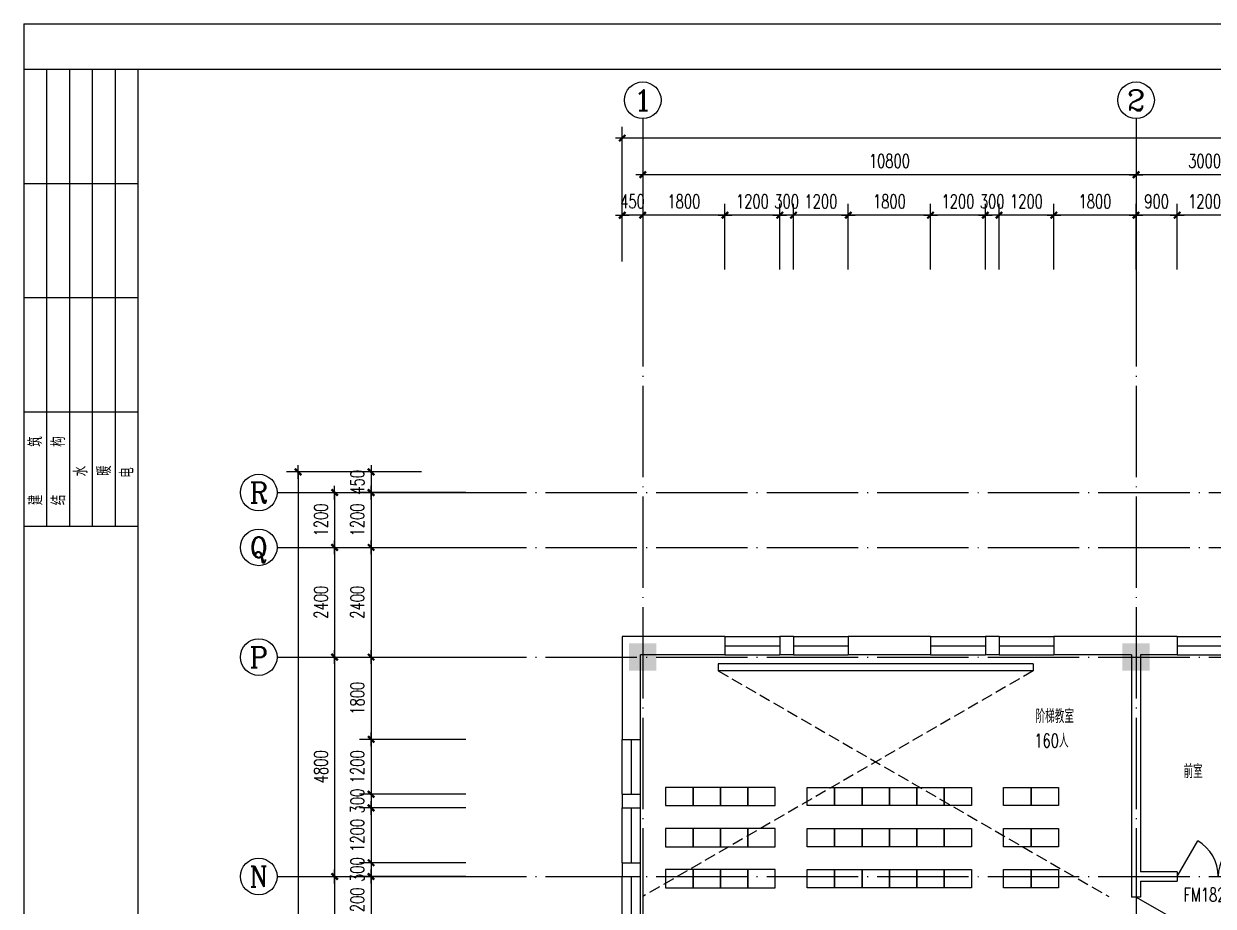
# Model space of a CAD drawing. Extents: x 165127 to 1058185, y 60808 to 144908.
# Drawn here: x 520972 to 547012, y 125603 to 144908 of the extents above; entities that cross this region are included whole.
import ezdxf
from ezdxf.enums import TextEntityAlignment as Align

# ---------------------------------------------------------------- set-up
doc = ezdxf.new("R2010")
doc.units = 0
doc.header["$LTSCALE"] = 1000
doc.linetypes.add('DASH', pattern=[0.35, 0.25, -0.1])
doc.linetypes.add('DOTE', pattern=[2.42, 2, -0.2, 0.02, -0.2])
doc.layers.get('0').update_dxf_attribs({"linetype": 'CONTINUOUS'})
doc.layers.get('DEFPOINTS').update_dxf_attribs({"linetype": 'CONTINUOUS'})
for name, color, linetype in [('AXIS', 3, 'CONTINUOUS'), ('AXIS_TEXT', 7, 'CONTINUOUS'), ('COLUMN', 7, 'CONTINUOUS'), ('DOTE', 1, 'DOTE'), ('F', 252, 'CONTINUOUS'), ('LVTRY', 6, 'CONTINUOUS'), ('PUB_DIM', 3, 'CONTINUOUS'), ('PUB_TEXT', 7, 'CONTINUOUS'), ('STAIR', 3, 'CONTINUOUS'), ('WALL', 255, 'CONTINUOUS'), ('WINDOW', 2, 'CONTINUOUS'), ('WINDOW_TEXT', 7, 'CONTINUOUS')]:
    doc.layers.add(name, color=color, linetype=linetype)
doc.styles.add('_HZTXT', font='romans.shx', dxfattribs={"width": 0.7, "bigfont": 'z.shx'})
doc.styles.add('COMPLEX', font='COMPLEX')
doc.styles.add('DIM_FONT', font='SIMPLEX.shx', dxfattribs={"width": 0.7})
doc.styles.add('SIMPLEX', font='SIMPLEX.SHX')
doc.styles.add('Z', font='romans', dxfattribs={"width": 0.8, "bigfont": 'z'})
doc.dimstyles.new('AXIS', dxfattribs={"dimtxt": 300, "dimasz": 1, "dimexe": 250, "dimexo": 300, "dimgap": 150, "dimtad": 1, "dimdec": 0, "dimdsep": 46, "dimtxsty": 'DIM_FONT', "dimblk": '_DIMX', "dimcen": 2.5, "dimse1": 1, "dimse2": 1, "dimclrt": 7, "dimadec": 0, "dimazin": 0, "dimtfac": 1, "dimtdec": 0, "dimtix": 1, "dimtmove": 2, "dimatfit": 3, "dimldrblk": '_DIMX', "dimfxl": 1, "dimarcsym": 0})
doc.dimstyles.new('DIMA', dxfattribs={"dimtxt": 300, "dimasz": 1, "dimexe": 250, "dimexo": 300, "dimgap": 150, "dimtad": 1, "dimdec": 0, "dimdsep": 46, "dimtxsty": 'DIM_FONT', "dimblk": '_DIMX', "dimcen": 2.5, "dimse1": 1, "dimclrt": 7, "dimadec": 0, "dimazin": 0, "dimtfac": 1, "dimtdec": 0, "dimtix": 1, "dimtmove": 2, "dimatfit": 3, "dimldrblk": '_DIMX', "dimfxl": 1, "dimarcsym": 0})
doc.dimstyles.new('DIMB', dxfattribs={"dimtxt": 300, "dimasz": 1, "dimexe": 250, "dimexo": 300, "dimgap": 150, "dimtad": 1, "dimdec": 0, "dimdsep": 46, "dimtxsty": 'DIM_FONT', "dimblk": '_DIMX', "dimcen": 2.5, "dimse2": 1, "dimclrt": 7, "dimadec": 0, "dimazin": 0, "dimtfac": 1, "dimtdec": 0, "dimtix": 1, "dimtmove": 2, "dimatfit": 3, "dimldrblk": '_DIMX', "dimfxl": 1, "dimarcsym": 0})
doc.dimstyles.new('DIMN', dxfattribs={"dimtxt": 300, "dimasz": 1, "dimexe": 250, "dimexo": 300, "dimgap": 150, "dimtad": 1, "dimdec": 0, "dimdsep": 46, "dimtxsty": 'DIM_FONT', "dimblk": '_DIMX', "dimcen": 2.5, "dimclrt": 7, "dimadec": 0, "dimazin": 0, "dimtfac": 1, "dimtdec": 0, "dimtix": 1, "dimtmove": 2, "dimatfit": 3, "dimldrblk": '_DIMX', "dimfxl": 1, "dimarcsym": 0})

# ---------------------------------------------------------------- blocks, each defined once
blk = doc.blocks.new('A$C407C5CBC')
at = {"layer": 'F'}
blk.add_lwpolyline([(0, 600), (400, 600), (400, 0), (0, 0)], close=True, dxfattribs=at)
blk = doc.blocks.new('_DBLK1')
for p, q in [((-0.5, 0), (-0.25, -0.433)), ((0.5, 0), (0.25, -0.433))]:
    blk.add_line(p, q)
for centre, start, end in [((-0.5, 0), 300, 0), ((0.5, 0), 180, 240)]:
    blk.add_arc(centre, 0.5, start, end)
at = {"layer": 'WINDOW_TEXT', "style": 'SIMPLEX', "flags": 9}
blk.add_attdef('A', text='', height=1, dxfattribs=at).set_placement((0, 1.5), align=Align.MIDDLE)
blk = doc.blocks.new('_FZH')
blk.add_solid([(-0.5, -0.5), (0.5, -0.5), (-0.5, 0.5), (0.5, 0.5)])
blk = doc.blocks.new('A$C34131D43')
at = {"color": 243}
for p, q in [((0, 84100), (0, 0)), ((0, 84100), (160900, 84100)), ((2500, 83102), (0, 83102)), ((500, 83102), (500, 73102)), ((1000, 83102), (1000, 73102)), ((1500, 83102), (1500, 73102)), ((2000, 83102), (2000, 73102)), ((2500, 80602), (0, 80602)), ((2500, 78102), (0, 78102)), ((2500, 75602), (0, 75602)), ((2500, 73102), (0, 73102))]:
    blk.add_line(p, q, dxfattribs=at)
at = {"color": 244}
for p, q in [((2500, 83100), (2500, 950)), ((159900, 83100), (2500, 83100))]:
    blk.add_line(p, q, dxfattribs=at)
at = {"color": 242, "style": 'Z', "width": 0.8}
for s, p in [('筑', (405, 74847)), ('构', (905, 74847)), ('水', (1397, 74200)), ('暖', (1909, 74211)), ('电', (2406, 74168)), ('建', (411, 73569)), ('结', (911, 73569))]:
    blk.add_text(s, height=300, rotation=90, dxfattribs=at).set_placement(p)
blk = doc.blocks.new('_AXISO')
blk.add_circle((0, 0), 0.5)
at = {"layer": 'AXIS_TEXT', "style": 'COMPLEX', "width": 1.041667}
blk.add_attdef('A', text='', height=0.56, dxfattribs=at).set_placement((-0.25, -0.28), (0.25, -0.28), align=Align.FIT)
blk = doc.blocks.new('_DIMX')
blk.add_line((-150, 0), (150, 0))
at = {"const_width": 50}
blk.add_lwpolyline([(-70, -70), (70, 70)], dxfattribs=at)
blk = doc.blocks.new('*D619')
at = {"color": 0, "linetype": 'ByBlock'}
blk.add_line((634728, 196199), (631730, 196199), dxfattribs=at)
at = {"layer": 'DEFPOINTS', "color": 0, "linetype": 'ByBlock'}
for p in [(631729, 196199), (631729, 193999), (634729, 193999)]:
    blk.add_point(p, dxfattribs=at)
at = {"color": 0, "linetype": 'ByBlock', "rotation": 180}
blk.add_blockref('_DIMX', (631729, 196199), dxfattribs=at)
at = {"color": 0, "linetype": 'ByBlock'}
blk.add_blockref('_DIMX', (634729, 196199), dxfattribs=at)
at = {"color": 7, "linetype": 'ByBlock', "insert": (633229, 196499), "char_height": 300, "attachment_point": 5, "style": 'DIM_FONT'}
blk.add_mtext('3000', dxfattribs=at)
blk = doc.blocks.new('*D620')
at = {"color": 0, "linetype": 'ByBlock'}
blk.add_line((631728, 196199), (620930, 196199), dxfattribs=at)
at = {"layer": 'DEFPOINTS', "color": 0, "linetype": 'ByBlock'}
for p in [(620929, 196199), (620929, 193999), (631729, 193999)]:
    blk.add_point(p, dxfattribs=at)
at = {"color": 0, "linetype": 'ByBlock', "rotation": 180}
blk.add_blockref('_DIMX', (620929, 196199), dxfattribs=at)
at = {"color": 0, "linetype": 'ByBlock'}
blk.add_blockref('_DIMX', (631729, 196199), dxfattribs=at)
at = {"color": 7, "linetype": 'ByBlock', "insert": (626329, 196499), "char_height": 300, "attachment_point": 5, "style": 'DIM_FONT'}
blk.add_mtext('10800', dxfattribs=at)
blk = doc.blocks.new('*D621')
at = {"color": 0, "linetype": 'ByBlock'}
for p, q in [((620479, 194299), (620479, 197249)), ((746779, 194299), (746779, 197249)), ((746778, 196999), (620480, 196999))]:
    blk.add_line(p, q, dxfattribs=at)
at = {"layer": 'DEFPOINTS', "color": 0, "linetype": 'ByBlock'}
for p in [(620479, 196999), (620479, 193999), (746779, 193999)]:
    blk.add_point(p, dxfattribs=at)
at = {"color": 0, "linetype": 'ByBlock', "rotation": 180}
blk.add_blockref('_DIMX', (620479, 196999), dxfattribs=at)
at = {"color": 0, "linetype": 'ByBlock'}
blk.add_blockref('_DIMX', (746779, 196999), dxfattribs=at)
at = {"color": 7, "linetype": 'ByBlock', "insert": (683629, 197299), "char_height": 300, "attachment_point": 5, "style": 'DIM_FONT'}
blk.add_mtext('126300', dxfattribs=at)
blk = doc.blocks.new('*D634')
at = {"color": 0, "linetype": 'ByBlock'}
blk.add_line((614182, 189244), (614182, 188046), dxfattribs=at)
at = {"layer": 'DEFPOINTS', "color": 0, "linetype": 'ByBlock'}
for p in [(616382, 189245), (614182, 188045), (616382, 188045)]:
    blk.add_point(p, dxfattribs=at)
at = {"color": 0, "linetype": 'ByBlock'}
for p, rotation in [((614182, 189245), 90), ((614182, 188045), 270)]:
    blk.add_blockref('_DIMX', p, dxfattribs=dict(at, rotation=rotation))
at = {"color": 7, "linetype": 'ByBlock', "insert": (613882, 188645), "char_height": 300, "attachment_point": 5, "rotation": 90, "style": 'DIM_FONT'}
blk.add_mtext('1200', dxfattribs=at)
blk = doc.blocks.new('*D635')
at = {"color": 0, "linetype": 'ByBlock'}
blk.add_line((614182, 188044), (614182, 185646), dxfattribs=at)
at = {"layer": 'DEFPOINTS', "color": 0, "linetype": 'ByBlock'}
for p in [(616382, 188045), (614182, 185645), (616382, 185645)]:
    blk.add_point(p, dxfattribs=at)
at = {"color": 0, "linetype": 'ByBlock'}
for p, rotation in [((614182, 188045), 90), ((614182, 185645), 270)]:
    blk.add_blockref('_DIMX', p, dxfattribs=dict(at, rotation=rotation))
at = {"color": 7, "linetype": 'ByBlock', "insert": (613882, 186845), "char_height": 300, "attachment_point": 5, "rotation": 90, "style": 'DIM_FONT'}
blk.add_mtext('2400', dxfattribs=at)
blk = doc.blocks.new('*D636')
at = {"color": 0, "linetype": 'ByBlock'}
blk.add_line((614182, 185644), (614182, 180846), dxfattribs=at)
at = {"layer": 'DEFPOINTS', "color": 0, "linetype": 'ByBlock'}
for p in [(616382, 185645), (614182, 180845), (616382, 180845)]:
    blk.add_point(p, dxfattribs=at)
at = {"color": 0, "linetype": 'ByBlock'}
for p, rotation in [((614182, 185645), 90), ((614182, 180845), 270)]:
    blk.add_blockref('_DIMX', p, dxfattribs=dict(at, rotation=rotation))
at = {"color": 7, "linetype": 'ByBlock', "insert": (613882, 183245), "char_height": 300, "attachment_point": 5, "rotation": 90, "style": 'DIM_FONT'}
blk.add_mtext('4800', dxfattribs=at)
blk = doc.blocks.new('*D637')
at = {"color": 0, "linetype": 'ByBlock'}
blk.add_line((614182, 180844), (614182, 177846), dxfattribs=at)
at = {"layer": 'DEFPOINTS', "color": 0, "linetype": 'ByBlock'}
for p in [(616382, 180845), (614182, 177845), (616382, 177845)]:
    blk.add_point(p, dxfattribs=at)
at = {"color": 0, "linetype": 'ByBlock'}
for p, rotation in [((614182, 180845), 90), ((614182, 177845), 270)]:
    blk.add_blockref('_DIMX', p, dxfattribs=dict(at, rotation=rotation))
at = {"color": 7, "linetype": 'ByBlock', "insert": (613882, 179345), "char_height": 300, "attachment_point": 5, "rotation": 90, "style": 'DIM_FONT'}
blk.add_mtext('3000', dxfattribs=at)
blk = doc.blocks.new('*D649')
at = {"color": 0, "linetype": 'ByBlock'}
for p, q in [((616082, 189695), (613132, 189695)), ((613382, 189694), (613382, 132996)), ((616082, 132995), (613132, 132995))]:
    blk.add_line(p, q, dxfattribs=at)
at = {"layer": 'DEFPOINTS', "color": 0, "linetype": 'ByBlock'}
for p in [(616382, 189695), (613382, 132995), (616382, 132995)]:
    blk.add_point(p, dxfattribs=at)
at = {"color": 0, "linetype": 'ByBlock'}
for p, rotation in [((613382, 189695), 90), ((613382, 132995), 270)]:
    blk.add_blockref('_DIMX', p, dxfattribs=dict(at, rotation=rotation))
at = {"color": 7, "linetype": 'ByBlock', "insert": (613082, 161345), "char_height": 300, "attachment_point": 5, "rotation": 90, "style": 'DIM_FONT'}
blk.add_mtext('56700', dxfattribs=at)
blk = doc.blocks.new('_WBLK')
for p, q in [((-0.5, 0.5), (0.5, 0.5)), ((-0.5, 0), (0.5, 0)), ((-0.5, -0.5), (0.5, -0.5))]:
    blk.add_line(p, q)
at = {"layer": 'WINDOW_TEXT', "style": 'SIMPLEX', "flags": 9}
blk.add_attdef('A', text='', height=1, dxfattribs=at).set_placement((0, 1.5), align=Align.MIDDLE)
blk = doc.blocks.new('*D650')
at = {"color": 0, "linetype": 'ByBlock'}
for p, q in [((614981, 185644), (614981, 183846)), ((617057, 183845), (614731, 183845))]:
    blk.add_line(p, q, dxfattribs=at)
at = {"layer": 'DEFPOINTS', "color": 0, "linetype": 'ByBlock'}
for p in [(617357, 185645), (614981, 183845), (617357, 183845)]:
    blk.add_point(p, dxfattribs=at)
at = {"color": 0, "linetype": 'ByBlock'}
for p, rotation in [((614981, 185645), 90), ((614981, 183845), 270)]:
    blk.add_blockref('_DIMX', p, dxfattribs=dict(at, rotation=rotation))
at = {"color": 7, "linetype": 'ByBlock', "insert": (614681, 184745), "char_height": 300, "attachment_point": 5, "rotation": 90, "style": 'DIM_FONT'}
blk.add_mtext('1800', dxfattribs=at)
blk = doc.blocks.new('*D651')
at = {"color": 0, "linetype": 'ByBlock'}
for p, q in [((617057, 183845), (614731, 183845)), ((614981, 183844), (614981, 182646)), ((617057, 182645), (614731, 182645))]:
    blk.add_line(p, q, dxfattribs=at)
at = {"layer": 'DEFPOINTS', "color": 0, "linetype": 'ByBlock'}
for p in [(617357, 183845), (614981, 182645), (617357, 182645)]:
    blk.add_point(p, dxfattribs=at)
at = {"color": 0, "linetype": 'ByBlock'}
for p, rotation in [((614981, 183845), 90), ((614981, 182645), 270)]:
    blk.add_blockref('_DIMX', p, dxfattribs=dict(at, rotation=rotation))
at = {"color": 7, "linetype": 'ByBlock', "insert": (614681, 183245), "char_height": 300, "attachment_point": 5, "rotation": 90, "style": 'DIM_FONT'}
blk.add_mtext('1200', dxfattribs=at)
blk = doc.blocks.new('*D652')
at = {"color": 0, "linetype": 'ByBlock'}
for p, q in [((617057, 182645), (614731, 182645)), ((614981, 182646), (614981, 182647)), ((614981, 182645), (614981, 182345)), ((617057, 182345), (614731, 182345)), ((614981, 182344), (614981, 182343))]:
    blk.add_line(p, q, dxfattribs=at)
at = {"layer": 'DEFPOINTS', "color": 0, "linetype": 'ByBlock'}
for p in [(617357, 182645), (614981, 182345), (617357, 182345)]:
    blk.add_point(p, dxfattribs=at)
at = {"color": 0, "linetype": 'ByBlock'}
for p, rotation in [((614981, 182645), 270), ((614981, 182345), 90)]:
    blk.add_blockref('_DIMX', p, dxfattribs=dict(at, rotation=rotation))
at = {"color": 7, "linetype": 'ByBlock', "insert": (614681, 182495), "char_height": 300, "attachment_point": 5, "rotation": 90, "style": 'DIM_FONT'}
blk.add_mtext('300', dxfattribs=at)
blk = doc.blocks.new('*D653')
at = {"color": 0, "linetype": 'ByBlock'}
for p, q in [((617057, 182345), (614731, 182345)), ((614981, 182344), (614981, 181146)), ((617057, 181145), (614731, 181145))]:
    blk.add_line(p, q, dxfattribs=at)
at = {"layer": 'DEFPOINTS', "color": 0, "linetype": 'ByBlock'}
for p in [(617357, 182345), (614981, 181145), (617357, 181145)]:
    blk.add_point(p, dxfattribs=at)
at = {"color": 0, "linetype": 'ByBlock'}
for p, rotation in [((614981, 182345), 90), ((614981, 181145), 270)]:
    blk.add_blockref('_DIMX', p, dxfattribs=dict(at, rotation=rotation))
at = {"color": 7, "linetype": 'ByBlock', "insert": (614681, 181745), "char_height": 300, "attachment_point": 5, "rotation": 90, "style": 'DIM_FONT'}
blk.add_mtext('1200', dxfattribs=at)
blk = doc.blocks.new('*D654')
at = {"color": 0, "linetype": 'ByBlock'}
for p, q in [((617057, 181145), (614731, 181145)), ((614981, 181146), (614981, 181147)), ((614981, 181145), (614981, 180845)), ((617057, 180845), (614731, 180845)), ((614981, 180844), (614981, 180843))]:
    blk.add_line(p, q, dxfattribs=at)
at = {"layer": 'DEFPOINTS', "color": 0, "linetype": 'ByBlock'}
for p in [(617357, 181145), (614981, 180845), (617357, 180845)]:
    blk.add_point(p, dxfattribs=at)
at = {"color": 0, "linetype": 'ByBlock'}
for p, rotation in [((614981, 181145), 270), ((614981, 180845), 90)]:
    blk.add_blockref('_DIMX', p, dxfattribs=dict(at, rotation=rotation))
at = {"color": 7, "linetype": 'ByBlock', "insert": (614681, 180995), "char_height": 300, "attachment_point": 5, "rotation": 90, "style": 'DIM_FONT'}
blk.add_mtext('300', dxfattribs=at)
blk = doc.blocks.new('*D655')
at = {"color": 0, "linetype": 'ByBlock'}
for p, q in [((617057, 180845), (614731, 180845)), ((614981, 180844), (614981, 179646)), ((617057, 179645), (614731, 179645))]:
    blk.add_line(p, q, dxfattribs=at)
at = {"layer": 'DEFPOINTS', "color": 0, "linetype": 'ByBlock'}
for p in [(617357, 180845), (614981, 179645), (617357, 179645)]:
    blk.add_point(p, dxfattribs=at)
at = {"color": 0, "linetype": 'ByBlock'}
for p, rotation in [((614981, 180845), 90), ((614981, 179645), 270)]:
    blk.add_blockref('_DIMX', p, dxfattribs=dict(at, rotation=rotation))
at = {"color": 7, "linetype": 'ByBlock', "insert": (614681, 180245), "char_height": 300, "attachment_point": 5, "rotation": 90, "style": 'DIM_FONT'}
blk.add_mtext('1200', dxfattribs=at)
blk = doc.blocks.new('*D688')
at = {"color": 0, "linetype": 'ByBlock'}
for p, q in [((632629, 194122), (632629, 195563)), ((633829, 194122), (633829, 195563)), ((633828, 195313), (632630, 195313))]:
    blk.add_line(p, q, dxfattribs=at)
at = {"layer": 'DEFPOINTS', "color": 0, "linetype": 'ByBlock'}
for p in [(632629, 195313), (632629, 193822), (633829, 193822)]:
    blk.add_point(p, dxfattribs=at)
at = {"color": 0, "linetype": 'ByBlock', "rotation": 180}
blk.add_blockref('_DIMX', (632629, 195313), dxfattribs=at)
at = {"color": 0, "linetype": 'ByBlock'}
blk.add_blockref('_DIMX', (633829, 195313), dxfattribs=at)
at = {"color": 7, "linetype": 'ByBlock', "insert": (633229, 195613), "char_height": 300, "attachment_point": 5, "style": 'DIM_FONT'}
blk.add_mtext('1200', dxfattribs=at)
blk = doc.blocks.new('*D689')
at = {"color": 0, "linetype": 'ByBlock'}
for p, q in [((631729, 194122), (631729, 195563)), ((632629, 194122), (632629, 195563)), ((632628, 195313), (631730, 195313))]:
    blk.add_line(p, q, dxfattribs=at)
at = {"layer": 'DEFPOINTS', "color": 0, "linetype": 'ByBlock'}
for p in [(631729, 195313), (631729, 193822), (632629, 193822)]:
    blk.add_point(p, dxfattribs=at)
at = {"color": 0, "linetype": 'ByBlock', "rotation": 180}
blk.add_blockref('_DIMX', (631729, 195313), dxfattribs=at)
at = {"color": 0, "linetype": 'ByBlock'}
blk.add_blockref('_DIMX', (632629, 195313), dxfattribs=at)
at = {"color": 7, "linetype": 'ByBlock', "insert": (632179, 195613), "char_height": 300, "attachment_point": 5, "style": 'DIM_FONT'}
blk.add_mtext('900', dxfattribs=at)
blk = doc.blocks.new('*D690')
at = {"color": 0, "linetype": 'ByBlock'}
for p, q in [((629929, 194122), (629929, 195563)), ((631729, 194122), (631729, 195563)), ((631728, 195313), (629930, 195313))]:
    blk.add_line(p, q, dxfattribs=at)
at = {"layer": 'DEFPOINTS', "color": 0, "linetype": 'ByBlock'}
for p in [(629929, 195313), (629929, 193822), (631729, 193822)]:
    blk.add_point(p, dxfattribs=at)
at = {"color": 0, "linetype": 'ByBlock', "rotation": 180}
blk.add_blockref('_DIMX', (629929, 195313), dxfattribs=at)
at = {"color": 0, "linetype": 'ByBlock'}
blk.add_blockref('_DIMX', (631729, 195313), dxfattribs=at)
at = {"color": 7, "linetype": 'ByBlock', "insert": (630829, 195613), "char_height": 300, "attachment_point": 5, "style": 'DIM_FONT'}
blk.add_mtext('1800', dxfattribs=at)
blk = doc.blocks.new('*D691')
at = {"color": 0, "linetype": 'ByBlock'}
for p, q in [((628729, 194122), (628729, 195563)), ((629929, 194122), (629929, 195563)), ((629928, 195313), (628730, 195313))]:
    blk.add_line(p, q, dxfattribs=at)
at = {"layer": 'DEFPOINTS', "color": 0, "linetype": 'ByBlock'}
for p in [(628729, 195313), (628729, 193822), (629929, 193822)]:
    blk.add_point(p, dxfattribs=at)
at = {"color": 0, "linetype": 'ByBlock'}
for p, rotation in [((628729, 195313), 180.0000000000014), ((629929, 195313), 1.438849039914203e-12)]:
    blk.add_blockref('_DIMX', p, dxfattribs=dict(at, rotation=rotation))
at = {"color": 7, "linetype": 'ByBlock', "insert": (629329, 195613), "char_height": 300, "attachment_point": 5, "style": 'DIM_FONT'}
blk.add_mtext('1200', dxfattribs=at)
blk = doc.blocks.new('*D692')
at = {"color": 0, "linetype": 'ByBlock'}
for p, q in [((628429, 194122), (628429, 195563)), ((628729, 194122), (628729, 195563)), ((628428, 195313), (628427, 195313)), ((628729, 195313), (628429, 195313)), ((628730, 195313), (628731, 195313))]:
    blk.add_line(p, q, dxfattribs=at)
at = {"layer": 'DEFPOINTS', "color": 0, "linetype": 'ByBlock'}
for p in [(628429, 195313), (628429, 193822), (628729, 193822)]:
    blk.add_point(p, dxfattribs=at)
at = {"color": 0, "linetype": 'ByBlock'}
blk.add_blockref('_DIMX', (628429, 195313), dxfattribs=at)
at = {"color": 0, "linetype": 'ByBlock', "rotation": 180}
blk.add_blockref('_DIMX', (628729, 195313), dxfattribs=at)
at = {"color": 7, "linetype": 'ByBlock', "insert": (628579, 195613), "char_height": 300, "attachment_point": 5, "style": 'DIM_FONT'}
blk.add_mtext('300', dxfattribs=at)
blk = doc.blocks.new('*D693')
at = {"color": 0, "linetype": 'ByBlock'}
for p, q in [((627229, 194122), (627229, 195563)), ((628429, 194122), (628429, 195563)), ((628428, 195313), (627230, 195313))]:
    blk.add_line(p, q, dxfattribs=at)
at = {"layer": 'DEFPOINTS', "color": 0, "linetype": 'ByBlock'}
for p in [(627229, 195313), (627229, 193822), (628429, 193822)]:
    blk.add_point(p, dxfattribs=at)
at = {"color": 0, "linetype": 'ByBlock', "rotation": 180}
blk.add_blockref('_DIMX', (627229, 195313), dxfattribs=at)
at = {"color": 0, "linetype": 'ByBlock'}
blk.add_blockref('_DIMX', (628429, 195313), dxfattribs=at)
at = {"color": 7, "linetype": 'ByBlock', "insert": (627829, 195613), "char_height": 300, "attachment_point": 5, "style": 'DIM_FONT'}
blk.add_mtext('1200', dxfattribs=at)
blk = doc.blocks.new('*D694')
at = {"color": 0, "linetype": 'ByBlock'}
for p, q in [((625429, 194122), (625429, 195563)), ((627229, 194122), (627229, 195563)), ((627228, 195313), (625430, 195313))]:
    blk.add_line(p, q, dxfattribs=at)
at = {"layer": 'DEFPOINTS', "color": 0, "linetype": 'ByBlock'}
for p in [(625429, 195313), (625429, 193822), (627229, 193822)]:
    blk.add_point(p, dxfattribs=at)
at = {"color": 0, "linetype": 'ByBlock', "rotation": 180}
blk.add_blockref('_DIMX', (625429, 195313), dxfattribs=at)
at = {"color": 0, "linetype": 'ByBlock'}
blk.add_blockref('_DIMX', (627229, 195313), dxfattribs=at)
at = {"color": 7, "linetype": 'ByBlock', "insert": (626329, 195613), "char_height": 300, "attachment_point": 5, "style": 'DIM_FONT'}
blk.add_mtext('1800', dxfattribs=at)
blk = doc.blocks.new('*D695')
at = {"color": 0, "linetype": 'ByBlock'}
for p, q in [((624229, 194122), (624229, 195563)), ((625429, 194122), (625429, 195563)), ((625428, 195313), (624230, 195313))]:
    blk.add_line(p, q, dxfattribs=at)
at = {"layer": 'DEFPOINTS', "color": 0, "linetype": 'ByBlock'}
for p in [(624229, 195313), (624229, 193822), (625429, 193822)]:
    blk.add_point(p, dxfattribs=at)
at = {"color": 0, "linetype": 'ByBlock', "rotation": 180}
blk.add_blockref('_DIMX', (624229, 195313), dxfattribs=at)
at = {"color": 0, "linetype": 'ByBlock'}
blk.add_blockref('_DIMX', (625429, 195313), dxfattribs=at)
at = {"color": 7, "linetype": 'ByBlock', "insert": (624829, 195613), "char_height": 300, "attachment_point": 5, "style": 'DIM_FONT'}
blk.add_mtext('1200', dxfattribs=at)
blk = doc.blocks.new('*D696')
at = {"color": 0, "linetype": 'ByBlock'}
for p, q in [((623929, 194122), (623929, 195563)), ((624229, 194122), (624229, 195563)), ((623928, 195313), (623927, 195313)), ((624229, 195313), (623929, 195313)), ((624230, 195313), (624231, 195313))]:
    blk.add_line(p, q, dxfattribs=at)
at = {"layer": 'DEFPOINTS', "color": 0, "linetype": 'ByBlock'}
for p in [(623929, 195313), (623929, 193822), (624229, 193822)]:
    blk.add_point(p, dxfattribs=at)
at = {"color": 0, "linetype": 'ByBlock'}
blk.add_blockref('_DIMX', (623929, 195313), dxfattribs=at)
at = {"color": 0, "linetype": 'ByBlock', "rotation": 180}
blk.add_blockref('_DIMX', (624229, 195313), dxfattribs=at)
at = {"color": 7, "linetype": 'ByBlock', "insert": (624079, 195613), "char_height": 300, "attachment_point": 5, "style": 'DIM_FONT'}
blk.add_mtext('300', dxfattribs=at)
blk = doc.blocks.new('*D697')
at = {"color": 0, "linetype": 'ByBlock'}
for p, q in [((622729, 194122), (622729, 195563)), ((623929, 194122), (623929, 195563)), ((623928, 195313), (622730, 195313))]:
    blk.add_line(p, q, dxfattribs=at)
at = {"layer": 'DEFPOINTS', "color": 0, "linetype": 'ByBlock'}
for p in [(622729, 195313), (622729, 193822), (623929, 193822)]:
    blk.add_point(p, dxfattribs=at)
at = {"color": 0, "linetype": 'ByBlock', "rotation": 180}
blk.add_blockref('_DIMX', (622729, 195313), dxfattribs=at)
at = {"color": 0, "linetype": 'ByBlock'}
blk.add_blockref('_DIMX', (623929, 195313), dxfattribs=at)
at = {"color": 7, "linetype": 'ByBlock', "insert": (623329, 195613), "char_height": 300, "attachment_point": 5, "style": 'DIM_FONT'}
blk.add_mtext('1200', dxfattribs=at)
blk = doc.blocks.new('*D698')
at = {"color": 0, "linetype": 'ByBlock'}
for p, q in [((622729, 194122), (622729, 195563)), ((622728, 195313), (620930, 195313))]:
    blk.add_line(p, q, dxfattribs=at)
at = {"layer": 'DEFPOINTS', "color": 0, "linetype": 'ByBlock'}
for p in [(620929, 195313), (620929, 193822), (622729, 193822)]:
    blk.add_point(p, dxfattribs=at)
at = {"color": 0, "linetype": 'ByBlock', "rotation": 180}
blk.add_blockref('_DIMX', (620929, 195313), dxfattribs=at)
at = {"color": 0, "linetype": 'ByBlock'}
blk.add_blockref('_DIMX', (622729, 195313), dxfattribs=at)
at = {"color": 7, "linetype": 'ByBlock', "insert": (621829, 195613), "char_height": 300, "attachment_point": 5, "style": 'DIM_FONT'}
blk.add_mtext('1800', dxfattribs=at)
blk = doc.blocks.new('*D736')
at = {"color": 0, "linetype": 'ByBlock'}
for p, q in [((620478, 195313), (620477, 195313)), ((620929, 195313), (620479, 195313)), ((620930, 195313), (620931, 195313))]:
    blk.add_line(p, q, dxfattribs=at)
at = {"layer": 'DEFPOINTS', "color": 0, "linetype": 'ByBlock'}
for p in [(620479, 195313), (620479, 193822), (620929, 193822)]:
    blk.add_point(p, dxfattribs=at)
at = {"color": 0, "linetype": 'ByBlock'}
blk.add_blockref('_DIMX', (620479, 195313), dxfattribs=at)
at = {"color": 0, "linetype": 'ByBlock', "rotation": 180}
blk.add_blockref('_DIMX', (620929, 195313), dxfattribs=at)
at = {"color": 7, "linetype": 'ByBlock', "insert": (620704, 195613), "char_height": 300, "attachment_point": 5, "style": 'DIM_FONT'}
blk.add_mtext('450', dxfattribs=at)
blk = doc.blocks.new('*D738')
at = {"color": 0, "linetype": 'ByBlock'}
for p, q in [((614981, 189696), (614981, 189697)), ((614981, 189695), (614981, 189245)), ((617057, 189245), (614731, 189245)), ((614981, 189244), (614981, 189243))]:
    blk.add_line(p, q, dxfattribs=at)
at = {"layer": 'DEFPOINTS', "color": 0, "linetype": 'ByBlock'}
for p in [(617357, 189695), (614981, 189245), (617357, 189245)]:
    blk.add_point(p, dxfattribs=at)
at = {"color": 0, "linetype": 'ByBlock'}
for p, rotation in [((614981, 189695), 270), ((614981, 189245), 90)]:
    blk.add_blockref('_DIMX', p, dxfattribs=dict(at, rotation=rotation))
at = {"color": 7, "linetype": 'ByBlock', "insert": (614681, 189470), "char_height": 300, "attachment_point": 5, "rotation": 90, "style": 'DIM_FONT'}
blk.add_mtext('450', dxfattribs=at)
blk = doc.blocks.new('*D744')
at = {"color": 0, "linetype": 'ByBlock'}
blk.add_line((614981, 189244), (614981, 188046), dxfattribs=at)
at = {"layer": 'DEFPOINTS', "color": 0, "linetype": 'ByBlock'}
for p in [(617181, 189245), (614981, 188045), (617181, 188045)]:
    blk.add_point(p, dxfattribs=at)
at = {"color": 0, "linetype": 'ByBlock'}
for p, rotation in [((614981, 189245), 90), ((614981, 188045), 270)]:
    blk.add_blockref('_DIMX', p, dxfattribs=dict(at, rotation=rotation))
at = {"color": 7, "linetype": 'ByBlock', "insert": (614681, 188645), "char_height": 300, "attachment_point": 5, "rotation": 90, "style": 'DIM_FONT'}
blk.add_mtext('1200', dxfattribs=at)
blk = doc.blocks.new('*D745')
at = {"color": 0, "linetype": 'ByBlock'}
blk.add_line((614981, 188044), (614981, 185646), dxfattribs=at)
at = {"layer": 'DEFPOINTS', "color": 0, "linetype": 'ByBlock'}
for p in [(617181, 188045), (614981, 185645), (617181, 185645)]:
    blk.add_point(p, dxfattribs=at)
at = {"color": 0, "linetype": 'ByBlock'}
for p, rotation in [((614981, 188045), 90), ((614981, 185645), 270)]:
    blk.add_blockref('_DIMX', p, dxfattribs=dict(at, rotation=rotation))
at = {"color": 7, "linetype": 'ByBlock', "insert": (614681, 186845), "char_height": 300, "attachment_point": 5, "rotation": 90, "style": 'DIM_FONT'}
blk.add_mtext('2400', dxfattribs=at)

msp = doc.modelspace()

# ---------------------------------------------------------------- linework, layer by layer
at = {"layer": 'AXIS'}
for p, q in [((534523.4, 142836.6), (534523.4, 139407.6)), ((545323.4, 142836.6), (545323.4, 139407.6)), ((526516.6, 134653.1), (529976.8, 134653.1)), ((526516.6, 133453.1), (529976.8, 133453.1)), ((526516.6, 131053.1), (529976.8, 131053.1)), ((526516.6, 126253.1), (529976.8, 126253.1))]:
    msp.add_line(p, q, dxfattribs=at)
at = {"layer": 'DOTE'}
for p, q in [((534523.4, 139407.6), (534523.4, 71351.8)), ((545323.4, 139407.6), (545323.4, 71351.8)), ((529976.8, 134653.1), (577123.4, 134653.1)), ((529976.8, 133453.1), (597223.4, 133453.1)), ((529976.8, 131053.1), (572754.3, 131053.1)), ((529976.8, 126253.1), (597223.4, 126253.1))]:
    msp.add_line(p, q, dxfattribs=at)
at = {"layer": 'F', "linetype": 'DASH'}
for p, q in [((543073.4, 130753.1), (534523.4, 125816.7)), ((536173.4, 130753.1), (544723.4, 125816.7))]:
    msp.add_line(p, q, dxfattribs=at)
at = {"layer": 'LVTRY'}
for p, q in [((543073.4, 130903.1), (536173.4, 130903.1)), ((536173.4, 130903.1), (536173.4, 130753.1)), ((543073.4, 130753.1), (536173.4, 130753.1)), ((543073.4, 130903.1), (543073.4, 130753.1))]:
    msp.add_line(p, q, dxfattribs=at)
at = {"layer": 'WALL'}
for p, q in [((534073.4, 131503.1), (534073.4, 129253.1)), ((536323.4, 131503.1), (534073.4, 131503.1)), ((536323.4, 131503.1), (536323.4, 131103.1)), ((537823.4, 131503.1), (537523.4, 131503.1)), ((537523.4, 131503.1), (537523.4, 131103.1)), ((537823.4, 131503.1), (537823.4, 131103.1)), ((540823.4, 131503.1), (539023.4, 131503.1)), ((539023.4, 131503.1), (539023.4, 131103.1)), ((540823.4, 131503.1), (540823.4, 131103.1)), ((542323.4, 131503.1), (542023.4, 131503.1)), ((542023.4, 131503.1), (542023.4, 131103.1)), ((542323.4, 131503.1), (542323.4, 131103.1)), ((546223.4, 131503.1), (543523.4, 131503.1)), ((543523.4, 131503.1), (543523.4, 131103.1)), ((546223.4, 131503.1), (546223.4, 131103.1)), ((534473.4, 129253.1), (534473.4, 131103.1)), ((536323.4, 131103.1), (534473.4, 131103.1)), ((537823.4, 131103.1), (537523.4, 131103.1)), ((540823.4, 131103.1), (539023.4, 131103.1)), ((542323.4, 131103.1), (542023.4, 131103.1)), ((545223.4, 131103.1), (543523.4, 131103.1)), ((545223.4, 131103.1), (545223.4, 125803.1)), ((545423.4, 131103.1), (545423.4, 126353.1)), ((546223.4, 131103.1), (545423.4, 131103.1)), ((534073.4, 129253.1), (534473.4, 129253.1)), ((534073.4, 128053.1), (534073.4, 127753.1)), ((534073.4, 128053.1), (534473.4, 128053.1)), ((534473.4, 127753.1), (534473.4, 128053.1)), ((534073.4, 127753.1), (534473.4, 127753.1)), ((534073.4, 126553.1), (534073.4, 126253.1)), ((534073.4, 126553.1), (534473.4, 126553.1)), ((534473.4, 126253.1), (534473.4, 126553.1)), ((546223.4, 126353.1), (545423.4, 126353.1)), ((546223.4, 126353.1), (546223.4, 126153.1)), ((534073.4, 126253.1), (534473.4, 126253.1)), ((545423.4, 126153.1), (546223.4, 126153.1)), ((545423.4, 126153.1), (545423.4, 125803.1)), ((545423.4, 125803.1), (545223.4, 125803.1))]:
    msp.add_line(p, q, dxfattribs=at)

# ---------------------------------------------------------------- block references
at = {"layer": 'AXIS'}
ref = msp.add_blockref('_AXISO', (534523.4, 143236.6), dxfattribs=dict(at, xscale=800, yscale=800, zscale=800))
ref.add_attrib('A', '1', dxfattribs={"layer": 'AXIS_TEXT', "height": 448, "style": 'COMPLEX', "width": 2.083333}).set_placement((534323.4, 143012.6), (534723.4, 143012.6), align=Align.FIT)
ref = msp.add_blockref('_AXISO', (545323.4, 143236.6), dxfattribs=dict(at, xscale=800, yscale=800, zscale=800))
ref.add_attrib('A', '2', dxfattribs={"layer": 'AXIS_TEXT', "height": 448, "style": 'COMPLEX', "width": 1.339286}).set_placement((545123.4, 143012.6), (545523.4, 143012.6), align=Align.FIT)
at = {"layer": 'AXIS', "xscale": 800, "yscale": 800, "zscale": 800}
msp.add_blockref('_AXISO', (526116.6, 134653.1), dxfattribs=at).add_auto_attribs({'A': 'R'})
at = {"layer": 'AXIS'}
ref = msp.add_blockref('_AXISO', (526116.6, 133453.1), dxfattribs=dict(at, xscale=800, yscale=800, zscale=800))
ref.add_attrib('A', 'Q', dxfattribs={"layer": 'AXIS_TEXT', "height": 448, "style": 'COMPLEX', "width": 1.171875}).set_placement((525916.6, 133229.1), (526316.6, 133229.1), align=Align.FIT)
ref = msp.add_blockref('_AXISO', (526116.6, 131053.1), dxfattribs=dict(at, xscale=800, yscale=800, zscale=800))
ref.add_attrib('A', 'P', dxfattribs={"layer": 'AXIS_TEXT', "height": 448, "style": 'COMPLEX', "width": 1.102941}).set_placement((525916.6, 130829.1), (526316.6, 130829.1), align=Align.FIT)
ref = msp.add_blockref('_AXISO', (526116.6, 126253.1), dxfattribs=dict(at, xscale=800, yscale=800, zscale=800))
ref.add_attrib('A', 'N', dxfattribs={"layer": 'AXIS_TEXT', "height": 448, "style": 'COMPLEX', "width": 0.986842}).set_placement((525916.6, 126029.1), (526316.6, 126029.1), align=Align.FIT)
at = {"layer": 'COLUMN', "xscale": 600, "yscale": 600, "zscale": 600}
for p in [(534523.4, 131053.1), (545323.4, 131053.1)]:
    msp.add_blockref('_FZH', p, dxfattribs=at)
at = {"layer": 'STAIR', "xscale": -1, "rotation": 270}
for p in [(535023.4, 127803.1), (535623.4, 127803.1), (536223.4, 127803.1), (536823.4, 127803.1), (535023.4, 126903.1), (535623.4, 126903.1), (536223.4, 126903.1), (536823.4, 126903.1), (535023.4, 126003.1), (535623.4, 126003.1), (536223.4, 126003.1), (536823.4, 126003.1)]:
    msp.add_blockref('A$C407C5CBC', p, dxfattribs=at)
at = {"layer": 'STAIR', "rotation": 90}
for p in [(538723.4, 127803.1), (539323.4, 127803.1), (539923.4, 127803.1), (540523.4, 127803.1), (541123.4, 127803.1), (541723.4, 127803.1), (543023.4, 127803.1), (543623.4, 127803.1), (538723.4, 126903.1), (539323.4, 126903.1), (539923.4, 126903.1), (540523.4, 126903.1), (541123.4, 126903.1), (541723.4, 126903.1), (543023.4, 126903.1), (543623.4, 126903.1), (538723.4, 126003.1), (539323.4, 126003.1), (539923.4, 126003.1), (540523.4, 126003.1), (541123.4, 126003.1), (541723.4, 126003.1), (543023.4, 126003.1), (543623.4, 126003.1)]:
    msp.add_blockref('A$C407C5CBC', p, dxfattribs=at)
at = {"layer": 'WINDOW'}
msp.add_blockref('A$C34131D43', (520972, 60808.1), dxfattribs=at)
for name, p, xscale, yscale, zscale in [('_WBLK', (536923.4, 131303.1), 1200, 400, 1200), ('_WBLK', (538423.4, 131303.1), 1200, 400.0000000000582, 1200), ('_WBLK', (541423.4, 131303.1), 1200, 400.0000000000292, 1200), ('_WBLK', (542923.4, 131303.1), 1200, 400.0000000000292, 1200), ('_WBLK', (546823.4, 131303.1), 1200, 400.0000000000292, 1200), ('_DBLK1', (547123.4, 126253.1), -1800, -1800, 1800)]:
    msp.add_blockref(name, p, dxfattribs=dict(at, xscale=xscale, yscale=yscale, zscale=zscale))
at = {"layer": 'WINDOW', "rotation": 90}
for name, p, xscale, yscale, zscale in [('_WBLK', (534273.4, 128653.1), 1200, 400, 1200), ('_WBLK', (534273.4, 127153.1), 1200, 399.9999999998836, 1200), ('_WBLK', (534273.4, 125653.1), 1200, 400, 1200), ('_DBLK1', (545323.4, 125053.1), 1500, 1500, 1500)]:
    msp.add_blockref(name, p, dxfattribs=dict(at, xscale=xscale, yscale=yscale, zscale=zscale))

# ---------------------------------------------------------------- texts
at = {"layer": 'PUB_TEXT', "style": '_HZTXT', "width": 0.7}
for s, p in [('阶梯教室', (543123.2, 129610.1)), ('160人', (543095.4, 129072.7)), ('前室 ', (546362.9, 128403.8)), ('FM1821乙', (546362.9, 125703.6))]:
    msp.add_text(s, height=300, dxfattribs=at).set_placement(p)

# ---------------------------------------------------------------- dimensions: what is measured, and where the dimension line sits
at = {"layer": 'AXIS'}
for p1, p2, distance, dimstyle, picture, middle in [((660373.4, 139407.6), (534073.4, 139407.6), -3000, 'DIMN', '*D621', (597223.4, 142707.6)), ((529976.8, 135103.1), (529976.8, 78403.1), -3000, 'DIMN', '*D649', (526676.8, 106753.1)), ((529976.8, 134653.1), (529976.8, 133453.1), -2200, 'AXIS', '*D634', (527476.8, 134053.1)), ((530775.1, 134653.1), (530775.1, 133453.1), -2200, 'AXIS', '*D744', (528275.1, 134053.1))]:
    dim = msp.add_aligned_dim(p1=p1, p2=p2, distance=distance, dimstyle=dimstyle, dxfattribs=at)
    dim.commit()
    dim.dimension.update_dxf_attribs({"geometry": picture, "text_midpoint": middle, "insert": (-86405.6, -54591.7)})
for base, p1, p2, picture, middle in [((534523.4, 141607.6), (545323.4, 139407.6), (534523.4, 139407.6), '*D620', (539923.4, 141907.6)), ((545323.4, 141607.6), (548323.4, 139407.6), (545323.4, 139407.6), '*D619', (546823.4, 141907.6))]:
    dim = msp.add_linear_dim(base=base, p1=p1, p2=p2, dimstyle='AXIS', dxfattribs=at)
    dim.commit()
    dim.dimension.update_dxf_attribs({"geometry": picture, "text_midpoint": middle, "insert": (-86405.6, -54591.7)})
for base, p1, p2, picture, middle in [((527776.8, 131053.1), (529976.8, 133453.1), (529976.8, 131053.1), '*D635', (527476.8, 132253.1)), ((528575.1, 131053.1), (530775.1, 133453.1), (530775.1, 131053.1), '*D745', (528275.1, 132253.1)), ((527776.8, 126253.1), (529976.8, 131053.1), (529976.8, 126253.1), '*D636', (527476.8, 128653.1)), ((527776.8, 123253.1), (529976.8, 126253.1), (529976.8, 123253.1), '*D637', (527476.8, 124753.1))]:
    dim = msp.add_linear_dim(base=base, p1=p1, p2=p2, angle=90, dimstyle='AXIS', dxfattribs=at)
    dim.commit()
    dim.dimension.update_dxf_attribs({"geometry": picture, "text_midpoint": middle, "insert": (-86405.6, -54591.7)})
at = {"layer": 'PUB_DIM'}
for p1, p2, distance, dimstyle, picture, middle in [((534523.4, 139230.3), (534073.4, 139230.3), -1491.2, 'AXIS', '*D736', (534298.4, 141021.5)), ((536323.5, 139230.3), (534523.4, 139230.3), -1491.2, 'DIMB', '*D698', (535423.5, 141021.5)), ((537523.5, 139230.3), (536323.5, 139230.3), -1491.2, 'DIMN', '*D697', (536923.5, 141021.5)), ((537823.5, 139230.3), (537523.5, 139230.3), -1491.2, 'DIMN', '*D696', (537673.5, 141021.5)), ((539023.5, 139230.3), (537823.5, 139230.3), -1491.2, 'DIMN', '*D695', (538423.5, 141021.5)), ((540823.5, 139230.3), (539023.5, 139230.3), -1491.2, 'DIMN', '*D694', (539923.5, 141021.5)), ((542023.5, 139230.3), (540823.5, 139230.3), -1491.2, 'DIMN', '*D693', (541423.5, 141021.5)), ((542323.5, 139230.3), (542023.5, 139230.3), -1491.2, 'DIMN', '*D692', (542173.5, 141021.5)), ((543523.5, 139230.3), (542323.5, 139230.3), -1491.2, 'DIMN', '*D691', (542923.5, 141021.5)), ((545323.5, 139230.3), (543523.5, 139230.3), -1491.2, 'DIMN', '*D690', (544423.5, 141021.5)), ((546223.5, 139230.3), (545323.5, 139230.3), -1491.2, 'DIMN', '*D689', (545773.5, 141021.5)), ((547423.5, 139230.3), (546223.5, 139230.3), -1491.2, 'DIMN', '*D688', (546823.5, 141021.5)), ((530951.7, 135103.1), (530951.7, 134653.1), -2376.6, 'DIMA', '*D738', (528275.1, 134878.1)), ((530951.7, 131053.1), (530951.7, 129253.1), -2376.6, 'DIMA', '*D650', (528275.1, 130153.1)), ((530951.7, 129253.1), (530951.7, 128053.1), -2376.6, 'DIMN', '*D651', (528275.1, 128653.1)), ((530951.7, 128053.1), (530951.7, 127753.1), -2376.6, 'DIMN', '*D652', (528275.1, 127903.1)), ((530951.7, 127753.1), (530951.7, 126553.1), -2376.6, 'DIMN', '*D653', (528275.1, 127153.1)), ((530951.7, 126553.1), (530951.7, 126253.1), -2376.6, 'DIMN', '*D654', (528275.1, 126403.1)), ((530951.7, 126253.1), (530951.7, 125053.1), -2376.6, 'DIMN', '*D655', (528275.1, 125653.1))]:
    dim = msp.add_aligned_dim(p1=p1, p2=p2, distance=distance, dimstyle=dimstyle, dxfattribs=at)
    dim.commit()
    dim.dimension.update_dxf_attribs({"geometry": picture, "text_midpoint": middle, "insert": (-86405.6, -54591.7)})

doc.saveas('drawing.dxf')
